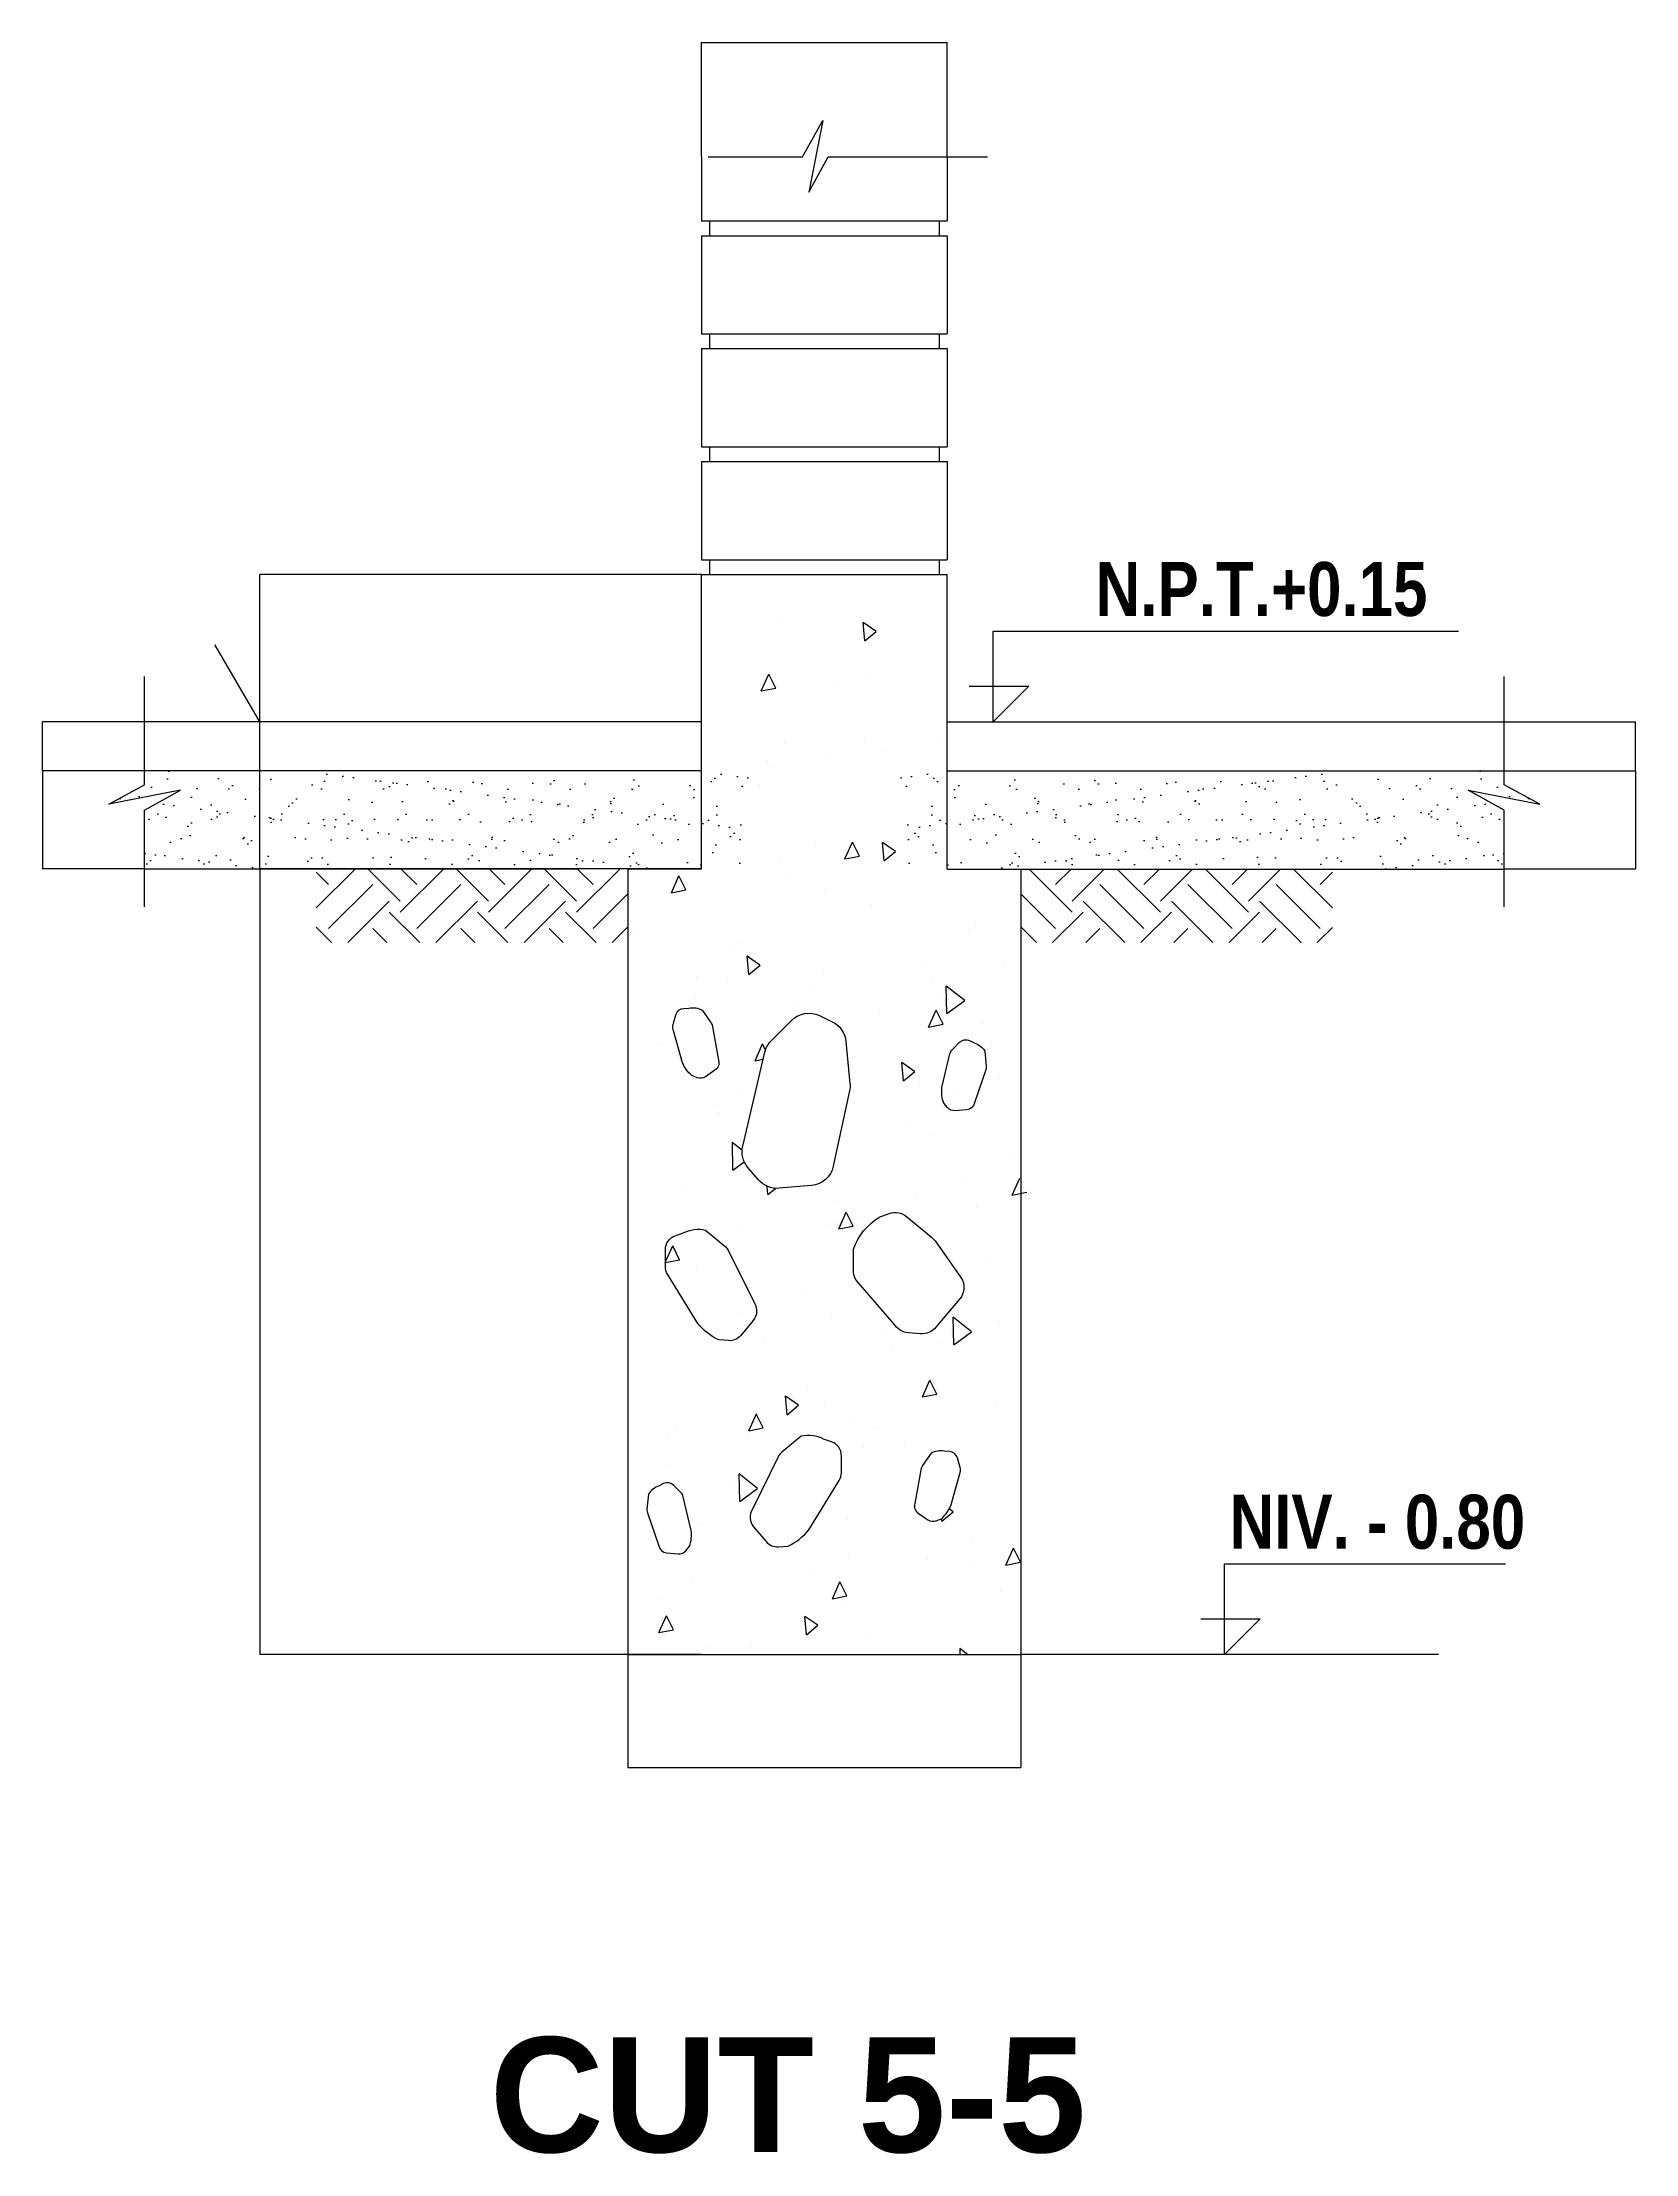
# Model space of a CAD drawing. Header units: millimetres. Extents: x -249630 to 95394, y -188036 to 109963.
# Drawn here: x 27664 to 29287, y -66666 to -64516 of the extents above; entities that cross this region are included whole.
import ezdxf
from ezdxf.enums import TextEntityAlignment as Align

# ---------------------------------------------------------------- set-up
doc = ezdxf.new("R2010")
doc.units = ezdxf.units.MM
doc.header["$PDMODE"] = 2
for name, color, linetype in [('TEXTOS', 11, 'Continuous'), ('TITULOS', 180, 'Continuous'), ('VEREDA', 1, 'Continuous')]:
    doc.layers.add(name, color=color, linetype=linetype)
doc.styles.add('COTAS', font='arial.ttf', dxfattribs={"width": 1.1})
doc.styles.add('DESCRIPCION(E)', font='swisscbi.ttf', dxfattribs={"width": 1.1, "oblique": 15, "height": 0.15})
doc.styles.add('TITULOS(E)', font='swisscbi.ttf', dxfattribs={"oblique": 15, "height": 0.23})
doc.dimstyles.new('Copy of COTA1-25', dxfattribs={"dimscale": 0.25, "dimtxt": 0.22, "dimasz": 0.12, "dimexe": 0.08, "dimexo": 0.05, "dimgap": 0.076, "dimtad": 2, "dimtih": 1, "dimtoh": 1, "dimzin": 4, "dimdsep": 46, "dimtxsty": 'COTAS', "dimblk": 'ARCHTICK', "dimcen": -0.1, "dimclrd": 141, "dimclre": 141, "dimclrt": 11, "dimadec": 0, "dimazin": 0, "dimtfac": 1, "dimtix": 1, "dimtmove": 1, "dimatfit": 3, "dimfxl": 1, "dimtolj": 1, "dimtzin": 0, "dimarcsym": 0})

# ---------------------------------------------------------------- blocks, each defined once
blk = doc.blocks.new('_ArchTick')
at = {"color": 0, "linetype": 'ByBlock', "const_width": 0.15}
blk.add_lwpolyline([(-0.5, -0.5), (0.5, 0.5)], dxfattribs=at)
blk = doc.blocks.new('*D572')
at = {"color": 141, "linetype": 'Continuous', "lineweight": -2, "transparency": 16777216}
for p, q in [((28335.3, -65357.9), (27885.4, -65357.9)), ((27885.4, -65357.9), (27885.4, -66157.9)), ((28335.3, -66157.9), (27885.4, -66157.9))]:
    blk.add_line(p, q, dxfattribs=at)
at = {"layer": 'Defpoints', "color": 0, "linetype": 'Continuous', "transparency": 16777216}
for p in [(28335.3, -65357.9), (27885.4, -66157.9), (28335.3, -66157.9)]:
    blk.add_point(p, dxfattribs=at)
at = {"color": 141, "linetype": 'Continuous', "lineweight": -2, "transparency": 16777216, "xscale": 0.03, "yscale": 0.03, "zscale": 0.03}
for p, rotation in [((27885.4, -65357.9), 90), ((27885.4, -66157.9), 270)]:
    blk.add_blockref('_ArchTick', p, dxfattribs=dict(at, rotation=rotation))
at = {"color": 11, "linetype": 'Continuous', "transparency": 16777216, "insert": (27885.2, -65757.9), "char_height": 0.055, "attachment_point": 5, "style": 'COTAS'}
blk.add_mtext('\\A1;800.00', dxfattribs=at)
blk = doc.blocks.new('*D573')
at = {"color": 141, "linetype": 'Continuous', "lineweight": -2, "transparency": 16777216}
for p, q in [((28260.3, -66158), (28260.3, -66273)), ((28660.3, -66158), (28660.3, -66273)), ((28260.3, -66273), (28660.3, -66273))]:
    blk.add_line(p, q, dxfattribs=at)
at = {"layer": 'Defpoints', "color": 0, "linetype": 'Continuous', "transparency": 16777216}
for p in [(28260.3, -66157.9), (28660.3, -66157.9), (28660.3, -66273)]:
    blk.add_point(p, dxfattribs=at)
at = {"color": 141, "linetype": 'Continuous', "lineweight": -2, "transparency": 16777216, "xscale": 0.03, "yscale": 0.03, "zscale": 0.03, "rotation": 180}
blk.add_blockref('_ArchTick', (28260.3, -66273), dxfattribs=at)
at = {"color": 141, "linetype": 'Continuous', "lineweight": -2, "transparency": 16777216, "xscale": 0.03, "yscale": 0.03, "zscale": 0.03}
blk.add_blockref('_ArchTick', (28660.3, -66273), dxfattribs=at)
at = {"color": 11, "linetype": 'Continuous', "transparency": 16777216, "insert": (28460.3, -66273), "char_height": 0.055, "attachment_point": 5, "style": 'COTAS'}
blk.add_mtext('\\A1;400.00', dxfattribs=at)
blk = doc.blocks.new('*D574')
at = {"color": 141, "linetype": 'Continuous', "lineweight": -2, "transparency": 16777216}
for p, q in [((27767.8, -65207.9), (27664, -65207.9)), ((27664, -65257.9), (27664, -65207.9)), ((27767.8, -65257.9), (27664, -65257.9))]:
    blk.add_line(p, q, dxfattribs=at)
at = {"layer": 'Defpoints', "color": 0, "linetype": 'Continuous', "transparency": 16777216}
for p in [(27664, -65207.9), (27767.8, -65207.9), (27767.8, -65257.9)]:
    blk.add_point(p, dxfattribs=at)
at = {"color": 141, "linetype": 'Continuous', "lineweight": -2, "transparency": 16777216, "xscale": 0.03, "yscale": 0.03, "zscale": 0.03}
for p, rotation in [((27664, -65207.9), 90), ((27664, -65257.9), 270)]:
    blk.add_blockref('_ArchTick', p, dxfattribs=dict(at, rotation=rotation))
at = {"color": 11, "linetype": 'Continuous', "transparency": 16777216, "insert": (27663.9, -65232.9), "char_height": 0.055, "attachment_point": 5, "style": 'COTAS'}
blk.add_mtext('\\A1;50.00', dxfattribs=at)
blk = doc.blocks.new('*D575')
at = {"color": 141, "linetype": 'Continuous', "lineweight": -2, "transparency": 16777216}
for p, q in [((27767.8, -65257.9), (27664, -65257.9)), ((27664, -65257.9), (27664, -65357.9)), ((27767.8, -65357.9), (27664, -65357.9))]:
    blk.add_line(p, q, dxfattribs=at)
at = {"layer": 'Defpoints', "color": 0, "linetype": 'Continuous', "transparency": 16777216}
for p in [(27767.8, -65257.9), (27664, -65357.9), (27767.8, -65357.9)]:
    blk.add_point(p, dxfattribs=at)
at = {"color": 141, "linetype": 'Continuous', "lineweight": -2, "transparency": 16777216, "xscale": 0.03, "yscale": 0.03, "zscale": 0.03}
for p, rotation in [((27664, -65257.9), 90), ((27664, -65357.9), 270)]:
    blk.add_blockref('_ArchTick', p, dxfattribs=dict(at, rotation=rotation))
at = {"color": 11, "linetype": 'Continuous', "transparency": 16777216, "insert": (27663.9, -65307.9), "char_height": 0.055, "attachment_point": 5, "style": 'COTAS'}
blk.add_mtext('\\A1;100.00', dxfattribs=at)
blk = doc.blocks.new('*D576')
at = {"color": 141, "linetype": 'Continuous', "lineweight": -2, "transparency": 16777216}
for p, q in [((29152.8, -65257.9), (29286.4, -65257.9)), ((29286.4, -65257.9), (29286.4, -65357.9)), ((29152.8, -65357.9), (29286.4, -65357.9))]:
    blk.add_line(p, q, dxfattribs=at)
at = {"layer": 'Defpoints', "color": 0, "linetype": 'Continuous', "transparency": 16777216}
for p in [(29152.8, -65257.9), (29152.8, -65357.9), (29286.4, -65357.9)]:
    blk.add_point(p, dxfattribs=at)
at = {"color": 141, "linetype": 'Continuous', "lineweight": -2, "transparency": 16777216, "xscale": 0.03, "yscale": 0.03, "zscale": 0.03}
for p, rotation in [((29286.4, -65257.9), 90), ((29286.4, -65357.9), 270)]:
    blk.add_blockref('_ArchTick', p, dxfattribs=dict(at, rotation=rotation))
at = {"color": 11, "linetype": 'Continuous', "transparency": 16777216, "insert": (29286.5, -65307.9), "char_height": 0.055, "attachment_point": 5, "style": 'COTAS'}
blk.add_mtext('\\A1;100.00', dxfattribs=at)
blk = doc.blocks.new('*D577')
at = {"color": 141, "linetype": 'Continuous', "lineweight": -2, "transparency": 16777216}
for p, q in [((28335.3, -64632.4), (28335.3, -64515.9)), ((28335.3, -64516), (28585.3, -64516)), ((28585.3, -64632.4), (28585.3, -64515.9))]:
    blk.add_line(p, q, dxfattribs=at)
at = {"layer": 'Defpoints', "color": 0, "linetype": 'Continuous', "transparency": 16777216}
for p in [(28585.3, -64516), (28335.3, -64632.5), (28585.3, -64632.5)]:
    blk.add_point(p, dxfattribs=at)
at = {"color": 141, "linetype": 'Continuous', "lineweight": -2, "transparency": 16777216, "xscale": 0.03, "yscale": 0.03, "zscale": 0.03, "rotation": 180}
blk.add_blockref('_ArchTick', (28335.3, -64516), dxfattribs=at)
at = {"color": 141, "linetype": 'Continuous', "lineweight": -2, "transparency": 16777216, "xscale": 0.03, "yscale": 0.03, "zscale": 0.03}
blk.add_blockref('_ArchTick', (28585.3, -64516), dxfattribs=at)
at = {"color": 11, "linetype": 'Continuous', "transparency": 16777216, "insert": (28460.3, -64515.9), "char_height": 0.055, "attachment_point": 5, "style": 'COTAS'}
blk.add_mtext('\\A1;250.00', dxfattribs=at)
blk = doc.blocks.new('*D578')
at = {"color": 141, "linetype": 'Continuous', "lineweight": -2, "transparency": 16777216}
for p, q in [((28335.3, -65057.9), (27885.4, -65057.9)), ((27885.4, -65357.9), (27885.4, -65057.9)), ((27839.9, -65129.9), (27839.6, -65129.9)), ((27885.4, -65207.9), (27839.9, -65129.9)), ((28210.3, -65357.9), (27885.4, -65357.9))]:
    blk.add_line(p, q, dxfattribs=at)
at = {"layer": 'Defpoints', "color": 0, "linetype": 'Continuous', "transparency": 16777216}
for p in [(27885.4, -65057.9), (28335.3, -65057.9), (28210.3, -65357.9)]:
    blk.add_point(p, dxfattribs=at)
at = {"color": 141, "linetype": 'Continuous', "lineweight": -2, "transparency": 16777216, "xscale": 0.03, "yscale": 0.03, "zscale": 0.03}
for p, rotation in [((27885.4, -65057.9), 90), ((27885.4, -65357.9), 270)]:
    blk.add_blockref('_ArchTick', p, dxfattribs=dict(at, rotation=rotation))
at = {"color": 11, "linetype": 'Continuous', "transparency": 16777216, "insert": (27839.8, -65129.8), "char_height": 0.055, "attachment_point": 5, "style": 'COTAS'}
blk.add_mtext('\\A1;300.00', dxfattribs=at)
blk = doc.blocks.new('*D579')
at = {"color": 141, "linetype": 'Continuous', "lineweight": -2, "transparency": 16777216}
for p, q in [((29152.8, -65207.9), (29286.4, -65207.9)), ((29286.4, -65257.9), (29286.4, -65207.9)), ((29152.8, -65257.9), (29286.4, -65257.9))]:
    blk.add_line(p, q, dxfattribs=at)
at = {"layer": 'Defpoints', "color": 0, "linetype": 'Continuous', "transparency": 16777216}
for p in [(29152.8, -65207.9), (29286.4, -65207.9), (29152.8, -65257.9)]:
    blk.add_point(p, dxfattribs=at)
at = {"color": 141, "linetype": 'Continuous', "lineweight": -2, "transparency": 16777216, "xscale": 0.03, "yscale": 0.03, "zscale": 0.03}
for p, rotation in [((29286.4, -65207.9), 90), ((29286.4, -65257.9), 270)]:
    blk.add_blockref('_ArchTick', p, dxfattribs=dict(at, rotation=rotation))
at = {"color": 11, "linetype": 'Continuous', "transparency": 16777216, "insert": (29286.5, -65232.9), "char_height": 0.055, "attachment_point": 5, "style": 'COTAS'}
blk.add_mtext('\\A1;50.00', dxfattribs=at)

msp = doc.modelspace()

# ---------------------------------------------------------------- hatches: boundary and pattern name
at = {"linetype": 'Continuous'}
h = msp.add_hatch(dxfattribs=at)
h.set_pattern_fill('AR-SAND', color=2, scale=0.8, style=0)
h.set_pattern_definition([(142.5, (-4100.917, -83979.807), (1.280025, 39.15306), [0, -30.8864, 0, -34.544, 0, -33.02]), (172.5, (-4100.917, -83979.81), (-35.96186, 57.34601), [0, -16.6624, 0, -27.8384, 0, -10.668]), (212.5, (-4075.924, -83979.807), (-63.27939, 0.114975), [0, -10.16, 0, -36.576, 0, -47.752]), (222.5, (-4075.924, -83979.81), (-61.08452, 17.834346), [0, -5.08, 0, -23.9776, 0, -27.432])])
h.paths.add_polyline_path([(27767.812, -65357.946), (27767.812, -65297.976), (27804.516, -65277.581), (27731.645, -65291.754), (27767.812, -65272.051), (27767.812, -65257.946), (28385.289, -65257.946), (28385.289, -65357.946), (28085.289, -65357.946)])
h = msp.add_hatch(dxfattribs=at)
h.set_pattern_fill('AR-SAND', color=2, scale=0.8, style=0)
h.set_pattern_definition([(37.5, (61021.495, -83979.807), (-1.280025, 39.15306), [0, -30.8864, 0, -34.544, 0, -33.02]), (7.5, (61021.495, -83979.81), (35.96186, 57.34601), [0, -16.6624, 0, -27.8384, 0, -10.668]), (327.5, (60996.502, -83979.807), (63.27939, 0.114975), [0, -10.16, 0, -36.576, 0, -47.752]), (317.5, (60996.5, -83979.81), (61.08452, 17.834346), [0, -5.08, 0, -23.9776, 0, -27.432])])
h.paths.add_polyline_path([(29152.767, -65357.946), (29152.767, -65297.976), (29116.063, -65277.581), (29188.933, -65291.754), (29152.767, -65272.051), (29152.767, -65257.946), (28535.289, -65257.946), (28535.289, -65357.946), (28835.289, -65357.946)])
at = {"layer": 'VEREDA', "linetype": 'Continuous'}
h = msp.add_hatch(dxfattribs=at)
h.set_pattern_fill('EARTH', color=256, scale=10, angle=45, style=0)
h.set_pattern_definition([(135, (-6455.835, -83979.81), (-7e-15, 89.80256), [63.5, -63.5]), (135, (-6439, -83962.97), (-7e-15, 89.80256), [63.5, -63.5]), (135, (-6422.16, -83946.13), (-7e-15, 89.80256), [63.5, -63.5]), (45, (-6422.16, -83934.906), (89.80256, 7e-15), [63.5, -63.5]), (45, (-6439, -83918.07), (89.80256, 7e-15), [63.5, -63.5]), (45, (-6455.835, -83901.23), (89.80256, 7e-15), [63.5, -63.5])])
h.paths.add_polyline_path([(27942.812, -65432.946), (27942.812, -65357.946), (28260.289, -65357.946), (28260.289, -65432.946)])
h = msp.add_hatch(dxfattribs=at)
h.set_pattern_fill('EARTH', color=256, scale=10, angle=45, style=0)
h.set_pattern_definition([(45, (63376.414, -83979.81), (7e-15, 89.80256), [63.5, -63.5]), (45, (63359.576, -83962.97), (7e-15, 89.80256), [63.5, -63.5]), (45, (63342.74, -83946.13), (7e-15, 89.80256), [63.5, -63.5]), (135, (63342.74, -83934.906), (-89.80256, 7e-15), [63.5, -63.5]), (135, (63359.576, -83918.07), (-89.80256, 7e-15), [63.5, -63.5]), (135, (63376.414, -83901.23), (-89.80256, 7e-15), [63.5, -63.5])])
h.paths.add_polyline_path([(28977.767, -65432.946), (28977.767, -65357.946), (28660.289, -65357.946), (28660.289, -65432.946)])

# ---------------------------------------------------------------- linework, layer by layer
at = {"color": 1, "linetype": 'Continuous'}
for p, q in [((28438.204, -64632.461), (28458.598, -64595.757)), ((28458.598, -64595.757), (28444.426, -64668.627)), ((28342.086, -64632.461), (28438.204, -64632.461)), ((28444.426, -64668.627), (28464.129, -64632.461)), ((28464.129, -64632.461), (28626.588, -64632.461)), ((27767.812, -65272.051), (27767.812, -65162.018)), ((29152.767, -65272.051), (29152.767, -65162.018)), ((27731.645, -65291.754), (27767.812, -65272.051)), ((27804.516, -65277.581), (27731.645, -65291.754)), ((27767.812, -65297.976), (27804.516, -65277.581)), ((29152.767, -65297.976), (29116.063, -65277.581)), ((29116.063, -65277.581), (29188.933, -65291.754)), ((29188.933, -65291.754), (29152.767, -65272.051)), ((27767.812, -65396.52), (27767.812, -65297.976)), ((29152.767, -65396.52), (29152.767, -65297.976))]:
    msp.add_line(p, q, dxfattribs=at)
at = {"color": 2, "linetype": 'Continuous'}
for p, q in [((28335.289, -64632.461), (28335.289, -64697.946)), ((28585.289, -64632.461), (28585.289, -64697.946)), ((28335.289, -64697.946), (28585.289, -64697.946)), ((28343.289, -64697.946), (28343.289, -64712.946)), ((28577.289, -64697.946), (28577.289, -64712.946)), ((28335.289, -64712.946), (28585.289, -64712.946)), ((28335.289, -64712.946), (28335.289, -64812.946)), ((28585.289, -64712.946), (28585.289, -64812.946)), ((28335.289, -64812.946), (28585.289, -64812.946)), ((28343.289, -64812.946), (28343.289, -64827.946)), ((28577.289, -64812.946), (28577.289, -64827.946)), ((28335.289, -64827.946), (28585.289, -64827.946)), ((28335.289, -64827.946), (28335.289, -64927.946)), ((28585.289, -64827.946), (28585.289, -64927.946)), ((28335.289, -64927.946), (28585.289, -64927.946)), ((28335.289, -64942.946), (28585.289, -64942.946)), ((28335.289, -64942.946), (28335.289, -65042.946)), ((28343.289, -64927.946), (28343.289, -64942.946)), ((28577.289, -64927.946), (28577.289, -64942.946)), ((28585.289, -64942.946), (28585.289, -65042.946)), ((28335.289, -65042.946), (28585.289, -65042.946)), ((28343.289, -65042.946), (28343.289, -65057.946)), ((28577.289, -65042.946), (28577.289, -65057.946)), ((28416.293, -65105.72), (28416.293, -65105.72)), ((28513.026, -65115.912), (28499.901, -65106.875)), ((28501.565, -65125.552), (28499.931, -65106.874)), ((28501.565, -65125.552), (28513.056, -65115.911)), ((28504.922, -65108.945), (28504.922, -65108.945)), ((28499.419, -65121.454), (28499.419, -65121.454)), ((28396.081, -65176.489), (28403.707, -65159.36)), ((28410.776, -65173.629), (28403.677, -65159.362)), ((28396.081, -65176.489), (28410.805, -65173.627)), ((28472.991, -65166.718), (28472.991, -65166.718)), ((28504.107, -65163.425), (28504.107, -65163.425)), ((28335.289, -65207.946), (27767.812, -65207.946)), ((28500.697, -65226.191), (28500.697, -65226.191)), ((28585.289, -65207.946), (29152.767, -65207.946)), ((28402.474, -65247.795), (28402.474, -65247.795)), ((28419.524, -65229.735), (28419.524, -65229.735)), ((28466.771, -65240.278), (28466.771, -65240.278)), ((28522.638, -65237.681), (28522.638, -65237.681)), ((28579.69, -65227.715), (28579.69, -65227.715)), ((28335.289, -65257.946), (27767.812, -65257.946)), ((28405.752, -65253.805), (28405.752, -65253.805)), ((28585.289, -65257.946), (29152.767, -65257.946)), ((28394.43, -65271.787), (28394.43, -65271.787)), ((28451.128, -65332.785), (28451.128, -65332.785)), ((28481.258, -65347.692), (28488.884, -65330.563)), ((28495.953, -65344.831), (28488.854, -65330.564)), ((28532.636, -65340.056), (28519.511, -65331.019)), ((28521.175, -65349.696), (28519.541, -65331.018)), ((28415.299, -65346.981), (28415.299, -65346.981)), ((28481.258, -65347.692), (28495.982, -65344.829)), ((28521.175, -65349.696), (28532.666, -65340.054)), ((28210.289, -65357.946), (27767.812, -65357.946)), ((28304.565, -65382.037), (28312.191, -65364.908)), ((28305.909, -65373.641), (28305.909, -65373.641)), ((28319.26, -65379.177), (28312.162, -65364.91)), ((28316.456, -65372.396), (28316.456, -65372.396)), ((28425.692, -65364.023), (28425.692, -65364.023)), ((28660.289, -65357.946), (29152.767, -65357.946)), ((28304.565, -65382.037), (28319.29, -65379.175)), ((28460.439, -65378.833), (28460.439, -65378.833)), ((28507.826, -65393.782), (28507.826, -65393.782)), ((28607.502, -65420.055), (28607.502, -65420.055)), ((28614.701, -65413.209), (28614.701, -65413.209)), ((28270.062, -65421.038), (28270.062, -65421.038)), ((28367.556, -65439.788), (28367.556, -65439.788)), ((28373.154, -65433.393), (28373.154, -65433.393)), ((28394.748, -65455.758), (28381.623, -65446.721)), ((28383.287, -65465.398), (28381.653, -65446.719)), ((28383.287, -65465.398), (28394.778, -65455.756)), ((28459.279, -65462.122), (28459.279, -65462.122)), ((28564.525, -65454.78), (28564.525, -65454.78)), ((28642.854, -65454.107), (28642.854, -65454.107)), ((28329.902, -65467.771), (28329.902, -65467.771)), ((28362.085, -65469.213), (28362.085, -65469.213)), ((28448.911, -65480.25), (28448.911, -65480.25)), ((28569.074, -65470.136), (28569.074, -65470.136)), ((28603.229, -65491.955), (28584.487, -65477.12)), ((28585.099, -65505.237), (28584.517, -65477.118)), ((28329.128, -65489.868), (28329.128, -65489.868)), ((28429.852, -65494.39), (28429.852, -65494.39)), ((28516.347, -65503.589), (28516.347, -65503.589)), ((28566.435, -65518.894), (28574.061, -65501.765)), ((28581.13, -65516.033), (28574.031, -65501.766)), ((28577.365, -65490.062), (28577.365, -65490.062)), ((28585.099, -65505.237), (28603.259, -65491.954)), ((28566.435, -65518.894), (28581.16, -65516.032)), ((28621.223, -65515.777), (28621.223, -65515.777)), ((28294.837, -65536.604), (28294.837, -65536.604)), ((28389.742, -65553.239), (28397.369, -65536.11)), ((28400.419, -65542.304), (28397.339, -65536.112)), ((28630.721, -65536.283), (28630.721, -65536.283)), ((28389.742, -65553.239), (28398.119, -65551.611)), ((28390.774, -65556.015), (28390.774, -65556.015)), ((28486.551, -65555.388), (28486.551, -65555.388)), ((28552.246, -65564.2), (28539.121, -65555.163)), ((28540.785, -65573.84), (28539.151, -65555.161)), ((28540.785, -65573.84), (28552.276, -65564.198)), ((28373.881, -65582.912), (28373.881, -65582.912)), ((28557.456, -65574.897), (28557.456, -65574.897)), ((28592.292, -65586.363), (28592.292, -65586.363)), ((28638.629, -65571.353), (28638.629, -65571.353)), ((28351.536, -65597.601), (28351.536, -65597.601)), ((28352.346, -65606.096), (28352.346, -65606.096)), ((28543.249, -65616.385), (28543.249, -65616.385)), ((28571.034, -65628.616), (28571.034, -65628.616)), ((28376.558, -65644.435), (28366.564, -65636.523)), ((28367.175, -65664.641), (28366.594, -65636.522)), ((28367.175, -65664.641), (28378.759, -65656.168)), ((28653.939, -65652.51), (28653.939, -65652.51)), ((28380.656, -65670.822), (28380.656, -65670.822)), ((28599.947, -65677.383), (28599.947, -65677.383)), ((28651.612, -65690.096), (28659.239, -65672.967)), ((28319.638, -65684.35), (28319.638, -65684.35)), ((28402.897, -65689.542), (28402.166, -65681.184)), ((28402.897, -65689.542), (28410.461, -65683.195)), ((28472.059, -65695.687), (28472.059, -65695.687)), ((28553.231, -65692.143), (28553.231, -65692.143)), ((28651.612, -65690.096), (28666.337, -65687.234)), ((28464.932, -65719.596), (28464.932, -65719.596)), ((28472.679, -65718.997), (28472.679, -65718.997)), ((28474.919, -65724.441), (28482.546, -65707.312)), ((28489.614, -65721.581), (28482.516, -65707.314)), ((28495.347, -65712.705), (28495.347, -65712.705)), ((28615.511, -65702.59), (28615.511, -65702.59)), ((28298.227, -65758.787), (28305.853, -65741.658)), ((28312.921, -65755.926), (28305.823, -65741.66)), ((28375.564, -65722.323), (28375.564, -65722.323)), ((28474.919, -65724.441), (28489.644, -65721.579)), ((28298.227, -65758.787), (28312.951, -65755.925)), ((28329.673, -65763.668), (28329.673, -65763.668)), ((28626.941, -65753.373), (28626.941, -65753.373)), ((28437.21, -65788.47), (28437.21, -65788.47)), ((28597.211, -65807.284), (28597.211, -65807.284)), ((28374.325, -65809.377), (28374.325, -65809.377)), ((28386.371, -65824.666), (28386.371, -65824.666)), ((28386.661, -65816.477), (28386.661, -65816.477)), ((28467.834, -65812.933), (28467.834, -65812.933)), ((28610.203, -65829.383), (28591.462, -65814.548)), ((28592.074, -65842.665), (28591.492, -65814.546)), ((28638.729, -65818.818), (28638.729, -65818.818)), ((28398.782, -65838.55), (28398.782, -65838.55)), ((28518.565, -65828.932), (28518.565, -65828.932)), ((28528.587, -65843.753), (28528.587, -65843.753)), ((28578.329, -65841.591), (28578.329, -65841.591)), ((28589.605, -65830.226), (28589.605, -65830.226)), ((28592.074, -65842.665), (28610.234, -65829.382)), ((28443.069, -65885.663), (28443.069, -65885.663)), ((28560.097, -65895.644), (28567.723, -65878.515)), ((28560.097, -65895.644), (28574.821, -65892.781)), ((28574.791, -65892.783), (28567.693, -65878.516)), ((28383.404, -65929.989), (28391.03, -65912.86)), ((28398.098, -65927.129), (28391, -65912.862)), ((28433.967, -65904.045), (28420.843, -65895.008)), ((28422.507, -65913.686), (28420.873, -65895.007)), ((28422.507, -65913.686), (28433.998, -65904.044)), ((28460.429, -65904.697), (28460.429, -65904.697)), ((28635.027, -65902.588), (28635.027, -65902.588)), ((28308.397, -65925.274), (28308.397, -65925.274)), ((28382.436, -65933.723), (28382.436, -65933.723)), ((28383.404, -65929.989), (28398.128, -65927.127)), ((28430.232, -65934.133), (28430.232, -65934.133)), ((28491.251, -65920.606), (28491.251, -65920.606)), ((28511.813, -65928.074), (28511.813, -65928.074)), ((28301.264, -65937.267), (28301.264, -65937.267)), ((28499.767, -65946.66), (28499.767, -65946.66)), ((28541.784, -65945.159), (28541.784, -65945.159)), ((28301.837, -65964.892), (28301.837, -65964.892)), ((28392.28, -65988.787), (28373.538, -65973.951)), ((28374.15, -66002.069), (28373.569, -65973.95)), ((28365.095, -65986.271), (28365.095, -65986.271)), ((28374.15, -66002.069), (28392.311, -65988.785)), ((28483.647, -66020.925), (28483.647, -66020.925)), ((28580.005, -66022.128), (28579.767, -66019.408)), ((28580.005, -66022.128), (28591.496, -66012.486)), ((28591.465, -66012.487), (28587.467, -66009.734)), ((28331.878, -66024.514), (28331.878, -66024.514)), ((28609.991, -66040.849), (28609.991, -66040.849)), ((28297.039, -66054.512), (28297.039, -66054.512)), ((28426.416, -66048.864), (28426.416, -66048.864)), ((28484.92, -66059.161), (28484.92, -66059.161)), ((28565.002, -66061.387), (28565.002, -66061.387)), ((28645.274, -66066.846), (28652.9, -66049.717)), ((28645.274, -66066.846), (28659.998, -66063.983)), ((28659.968, -66063.985), (28652.87, -66049.718)), ((28325.055, -66081.119), (28325.055, -66081.119)), ((28445.219, -66071.005), (28445.219, -66071.005)), ((28468.581, -66101.191), (28476.207, -66084.062)), ((28483.275, -66098.331), (28476.177, -66084.064)), ((28613.164, -66068.655), (28613.164, -66068.655)), ((28294.542, -66101.366), (28294.542, -66101.366)), ((28468.581, -66101.191), (28483.305, -66098.329)), ((28478.492, -66108.266), (28478.492, -66108.266)), ((28639.182, -66093.537), (28639.182, -66093.537)), ((28291.888, -66135.537), (28299.514, -66118.408)), ((28306.582, -66132.676), (28299.484, -66118.409)), ((28453.577, -66128.189), (28440.452, -66119.152)), ((28442.117, -66137.829), (28440.483, -66119.151)), ((28442.117, -66137.829), (28453.608, -66128.188)), ((28291.888, -66135.537), (28306.612, -66132.675)), ((28343.477, -66150.479), (28343.477, -66150.479)), ((28386.565, -66149.541), (28386.565, -66149.541)), ((28506.865, -66137.152), (28506.865, -66137.152)), ((28605.978, -66157.946), (28598.437, -66151.976)), ((28598.591, -66157.946), (28598.467, -66151.974)), ((29085.662, -66157.946), (28660.289, -66157.946))]:
    msp.add_line(p, q, dxfattribs=at)
at = {"color": 4, "linetype": 'Continuous'}
for p, q in [((28335.289, -65357.946), (28335.289, -65057.946)), ((28335.289, -65057.946), (28585.289, -65057.946)), ((28585.289, -65357.946), (28585.289, -65057.946)), ((28260.289, -65357.946), (28260.289, -66157.946)), ((28335.289, -65357.946), (28260.289, -65357.946)), ((28585.289, -65357.946), (28660.289, -65357.946)), ((28660.289, -65357.946), (28660.289, -66157.946)), ((28260.289, -66157.946), (28660.289, -66157.946))]:
    msp.add_line(p, q, dxfattribs=at)
at = {"color": 1, "linetype": 'Continuous'}
for points in [[(28607.928, -65171.599), (28668.504, -65171.599), (28632.158, -65207.946), (28632.158, -65115.599), (29105.959, -65115.599)], [(28843.643, -66121.599), (28904.22, -66121.599), (28867.874, -66157.946), (28867.874, -66065.599), (29153.888, -66065.599)]]:
    msp.add_lwpolyline(points, dxfattribs=at)
at = {"color": 2, "linetype": 'Continuous'}
for points in [[(28330.902, -65570.46), (28325.392, -65568.412, -0.12051195), (28315.914, -65555.342), (28306.26, -65521.295, -0.13926369), (28306.262, -65516.377), (28309.099, -65506.404, -0.31795627), (28317.196, -65499.884), (28322.334, -65499.564, -0.1694684), (28335.933, -65501.627), (28344.692, -65514.324, -0.0770463), (28345.891, -65516.807), (28352.468, -65552.736, -0.32892827), (28348.912, -65562.812), (28339.09, -65569.473, -0.24257877)], [(28393.095, -65674.473), (28382.498, -65662.05, -0.23902833), (28377.191, -65640.07), (28399.823, -65544.409, -0.13926369), (28406.481, -65532.48), (28426.857, -65512.121, -0.31795627), (28455.32, -65507.256), (28468.218, -65513.43, -0.26312355), (28482.312, -65533.603), (28486.386, -65576.255, -0.0770463), (28485.938, -65583.901), (28469.392, -65660.644, -0.32892827), (28447.133, -65680.28), (28414.296, -65683.154, -0.24257877)], [(28585.748, -65600.97), (28581.94, -65596.492, -0.12051195), (28580.05, -65580.458), (28588.25, -65546.032, -0.13926369), (28590.653, -65541.741), (28598, -65534.423, -0.31795627), (28608.249, -65532.687), (28612.889, -65534.917, -0.1694684), (28623.75, -65543.358), (28625.193, -65558.714, -0.0770463), (28625.027, -65561.467), (28613.222, -65596.033, -0.32892827), (28605.199, -65603.09), (28593.376, -65604.107, -0.24257877)], [(28558.114, -65831.331), (28545.906, -65830.362, -0.23902833), (28531.435, -65821.52), (28492.705, -65776.548, -0.13926369), (28489.91, -65766.69), (28489.919, -65745.088, -0.16435213), (28516.108, -65712.383), (28526.222, -65708.817, -0.26312355), (28544.395, -65712.041), (28569.175, -65732.5, -0.0770463), (28572.992, -65736.793), (28599.447, -65773.97, -0.32892827), (28598.056, -65796.188), (28573.961, -65824.691, -0.24257877)], [(28362.485, -65838.291), (28352.719, -65837.516, -0.12051195), (28331.57, -65820.879), (28300.586, -65770.691, -0.13926369), (28298.35, -65762.806), (28298.357, -65745.523, -0.31795627), (28308.369, -65731.383), (28316.461, -65728.53, -0.1694684), (28339.203, -65725.644), (28359.027, -65742.012, -0.0770463), (28362.081, -65745.446), (28388.988, -65800.054, -0.32892827), (28387.875, -65817.828), (28375.163, -65832.98, -0.24257877)], [(28413.553, -66048.234), (28423.319, -66047.459, 0.12051195), (28444.468, -66030.821), (28475.451, -65980.634, 0.13926369), (28477.688, -65972.748), (28477.681, -65955.466, 0.31795627), (28467.669, -65941.326), (28459.577, -65938.472, 0.1694684), (28436.835, -65935.587), (28417.01, -65951.954, 0.0770463), (28413.957, -65955.388), (28387.05, -66009.997, 0.32892827), (28388.162, -66027.771), (28400.875, -66042.922, 0.24257877)], [(28573.946, -66021.724), (28579.456, -66019.675, 0.12051195), (28588.934, -66006.606), (28598.589, -65972.559, 0.13926369), (28598.586, -65967.641), (28595.749, -65957.668, 0.31795627), (28587.652, -65951.148), (28582.514, -65950.828, 0.1694684), (28568.915, -65952.891), (28560.156, -65965.588, 0.0770463), (28558.957, -65968.07), (28552.38, -66004, 0.32892827), (28555.937, -66014.076), (28565.758, -66020.737, 0.24257877)], [(28319.1, -66052.234), (28322.908, -66047.756, 0.12051195), (28324.798, -66031.721), (28316.598, -65997.296, 0.13926369), (28314.195, -65993.005), (28306.848, -65985.687, 0.31795627), (28296.599, -65983.951), (28291.959, -65986.18, 0.1694684), (28281.098, -65994.621), (28279.655, -66009.978, 0.0770463), (28279.821, -66012.731), (28291.626, -66047.297, 0.32892827), (28299.649, -66054.354), (28311.472, -66055.371, 0.24257877)]]:
    msp.add_lwpolyline(points, format="xyb", close=True, dxfattribs=at)

# ---------------------------------------------------------------- texts
at = {"layer": 'TEXTOS', "linetype": 'ByBlock', "style": 'DESCRIPCION(E)'}
for s, p in [('N.P.T.+0.15', (28905.528, -65100.238)), ('NIV. - 0.80', (29023.486, -66050.238))]:
    msp.add_text(s, height=55, dxfattribs=at).set_placement(p, align=Align.CENTER)
at = {"layer": 'TITULOS', "linetype": 'ByBlock', "style": 'TITULOS(E)', "width": 1.2}
msp.add_text('CUT 5-5', height=117, dxfattribs=at).set_placement((28119.445, -66664.786))

# ---------------------------------------------------------------- dimensions: what is measured, and where the dimension line sits
at = {"color": 7, "linetype": 'Continuous'}
for base, p1, p2, picture, middle in [((28585.289, -64515.962), (28335.289, -64632.461), (28585.289, -64632.461), '*D577', (28460.289, -64515.915)), ((28660.289, -66272.966), (28260.289, -66157.946), (28660.289, -66157.946), '*D573', (28460.289, -66273.013))]:
    dim = msp.add_linear_dim(base=base, p1=p1, p2=p2, dimstyle='Copy of COTA1-25', dxfattribs=at)
    dim.commit()
    dim.dimension.update_dxf_attribs({"geometry": picture, "text_midpoint": middle})
dim = msp.add_linear_dim(base=(27885.379, -65057.946), p1=(28210.289, -65357.946), p2=(28335.289, -65057.946), angle=90, dimstyle='Copy of COTA1-25', dxfattribs=at)
dim.commit()
dim.dimension.update_dxf_attribs({"geometry": '*D578', "text_midpoint": (27839.888, -65129.891), "dimtype": 160})
for base, p1, p2, angle, picture, middle in [((27664.047, -65207.946), (27767.812, -65257.946), (27767.812, -65207.946), 90, '*D574', (27663.926, -65232.946)), ((29286.371, -65207.946), (29152.767, -65257.946), (29152.767, -65207.946), 90, '*D579', (29286.492, -65232.946)), ((27664.047, -65357.946), (27767.812, -65257.946), (27767.812, -65357.946), 270, '*D575', (27663.905, -65307.946)), ((29286.371, -65357.946), (29152.767, -65257.946), (29152.767, -65357.946), 270, '*D576', (29286.513, -65307.946)), ((27885.379, -66157.946), (28335.289, -65357.946), (28335.289, -66157.946), 90, '*D572', (27885.235, -65757.946))]:
    dim = msp.add_linear_dim(base=base, p1=p1, p2=p2, angle=angle, dimstyle='Copy of COTA1-25', dxfattribs=at)
    dim.commit()
    dim.dimension.update_dxf_attribs({"geometry": picture, "text_midpoint": middle})

doc.saveas('drawing.dxf')
